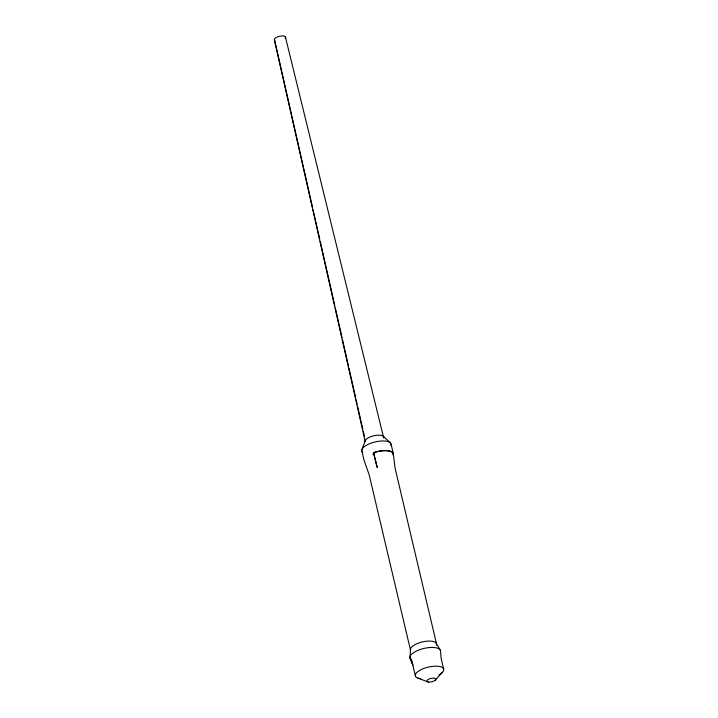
<?xml version="1.0" encoding="UTF-8"?>
<svg xmlns="http://www.w3.org/2000/svg" width="718" height="718" viewBox="0 0 718 718"><rect width="100%" height="100%" fill="white"/><g stroke="black" fill="none" stroke-linecap="round" stroke-linejoin="round"><path stroke-width="1.08" d="M410.579 648.659L409.978 657.975L412.859 665.164L410.337 657.85M361.98 449.477L365.3 440.61M435.395 680.018L442.503 672.227M373.324 452.816L373.504 452.735A14.952 5.708 -13.3 0 1 387.953 450.787A14.952 5.708 -13.3 0 1 393.177 455.194A15.006 5.726 -13.3 0 0 373.504 452.735L377.228 467.517L373.522 452.753M418.02 678.133L427.704 681.876M390.161 442.674L383.286 436.266L285.324 36.564M443.661 669.095L441.121 658.334L440.484 650.607L436.499 643.768L395.106 468.262L393.276 453.659L391.059 443.984M411.602 659.833L415.39 675.916M361.881 451.03L364.161 460.687L369.097 474.535L410.481 650.041A13.382 5.107 -13.3 0 1 423.844 641.614A13.382 5.107 -13.3 0 1 436.4 645.15M312.563 207.502L274.68 40.316A5.825 2.226 -13.3 0 1 280.155 36.133A5.825 2.226 -13.3 0 1 285.199 38.332M313.057 209.692L319.743 239.193M320.237 241.374L334.848 305.85M335.342 308.031L342.028 337.532M342.522 339.722L348.463 365.947M348.966 368.128L355.643 397.637M356.146 399.818L357.133 404.189M357.627 406.379L362.823 429.319M363.326 431.509L364.313 435.88M274.339 39.813L365.229 441.597A9.585 3.653 -13.3 0 1 374.805 435.557A9.585 3.653 -13.3 0 1 383.789 438.097M372.92 454.44A11.596 4.425 -13.3 0 1 374.697 453.74M362.769 452.34A15.006 5.726 -13.3 0 1 374.949 441.983A15.006 5.726 -13.3 0 1 390.951 445.537M410.902 659.339A15.697 5.986 -13.3 0 1 409.978 657.975L410.086 656.351A15.697 5.986 -13.3 0 1 425.648 648.076A15.697 5.986 -13.3 0 1 440.484 650.607M420.569 678.707A14.539 5.547 -13.3 0 1 419.034 670.774A14.539 5.547 -13.3 0 1 439.703 666.51A14.539 5.547 -13.3 0 1 438.833 674.938M428.502 682.055A4.568 1.741 -13.3 0 0 435.727 679.506A4.568 1.741 -13.3 0 0 429.723 678.761A4.568 1.741 -13.3 0 0 428.502 682.055"/></g></svg>
